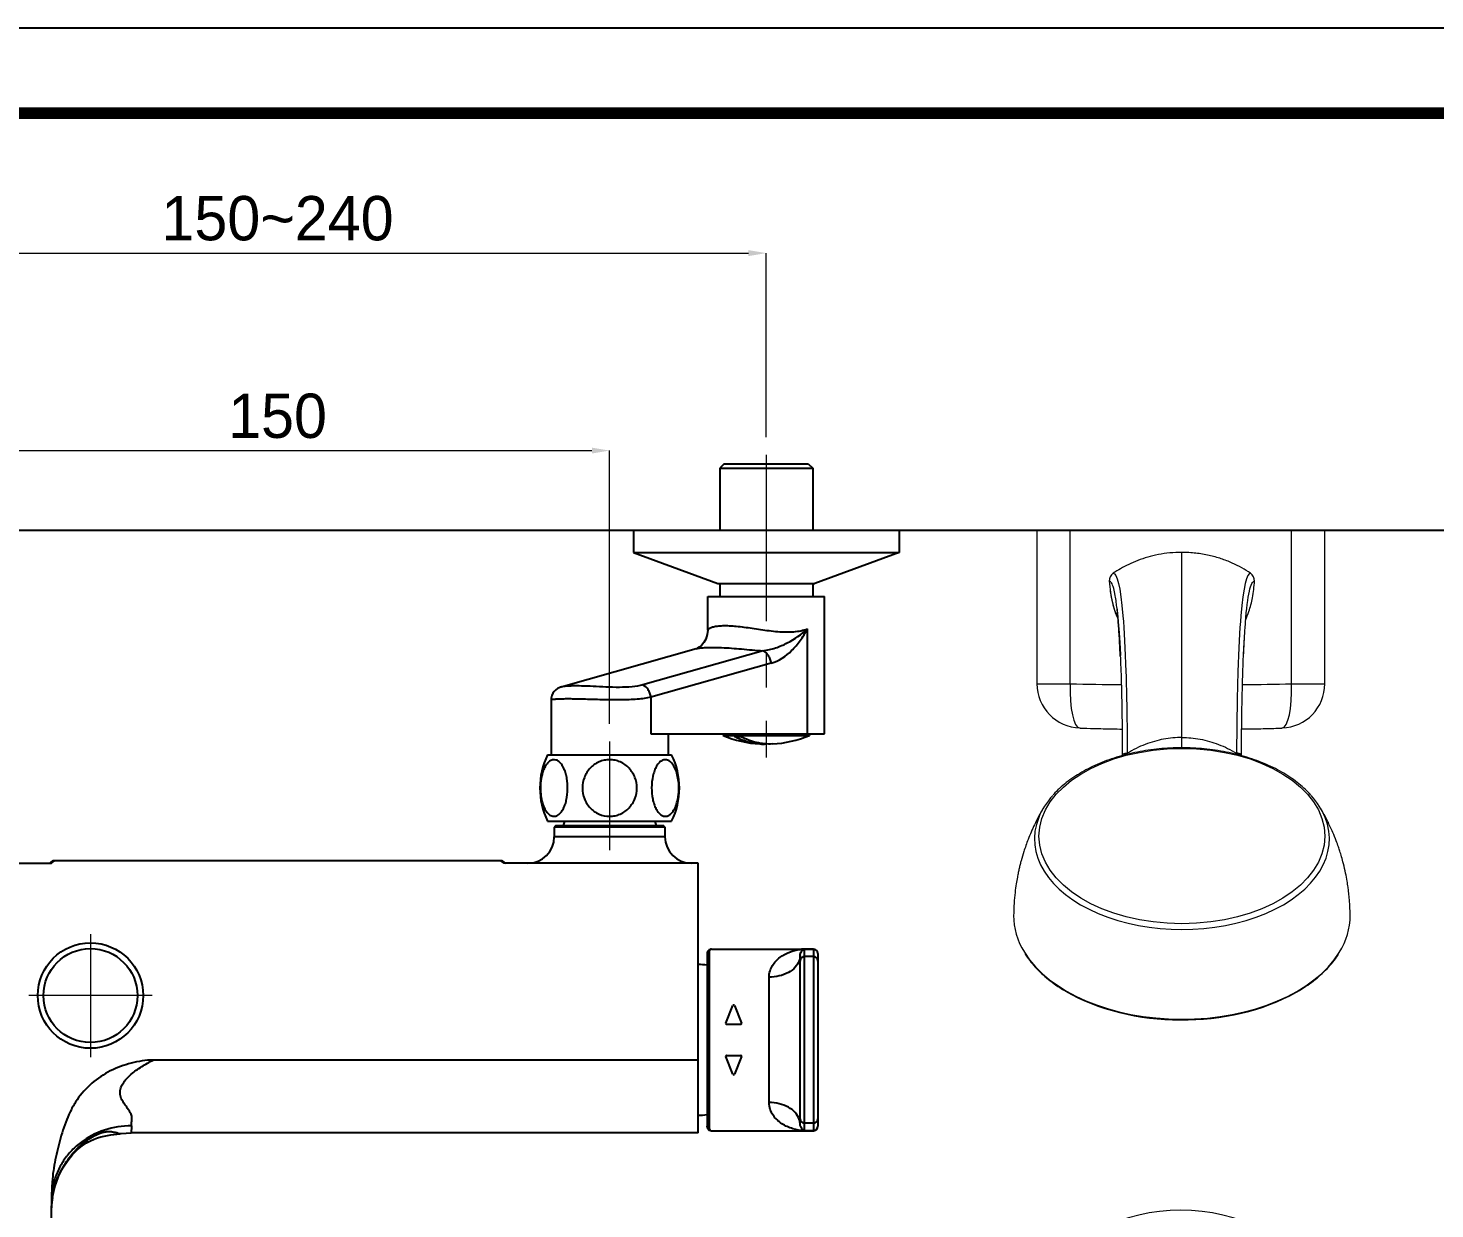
# Model space of a CAD drawing. Extents: x 0 to 1128, y 0 to 827.
# Drawn here: x 211 to 528.7, y 560.3 to 826.8 of the extents above; entities that cross this region are included whole.
import ezdxf

# ---------------------------------------------------------------- set-up
doc = ezdxf.new("R2010")
doc.units = 0
doc.header["$LTSCALE"] = 30
doc.header["$MEASUREMENT"] = 0
doc.header["$PDMODE"] = 3
doc.header["$PDSIZE"] = -10
doc.linetypes.add('CENTER', pattern=[2, 1.25, -0.25, 0.25, -0.25])
doc.layers.get('0').update_dxf_attribs({"linetype": 'CONTINUOUS'})
doc.layers.get('DEFPOINTS').update_dxf_attribs({"linetype": 'CONTINUOUS'})
doc.layers.add('1', color=7, linetype='CONTINUOUS')
doc.layers.add('DEF_LAYER_ASSEM_MEMBER', color=7, linetype='CONTINUOUS')
doc.styles.add('Daelim Dimension', font='')
doc.styles.get('Daelim Dimension').set_extended_font_data('나눔고딕')
doc.dimstyles.new('DEFAULT', dxfattribs={"dimscale": 2, "dimtxt": 2, "dimasz": 2, "dimexe": 0, "dimexo": 2, "dimgap": 1, "dimtad": 1, "dimdec": 1, "dimzin": 9, "dimdsep": 46, "dimtxsty": 'Daelim Dimension', "dimcen": 0.5, "dimclrd": 252, "dimclre": 252, "dimclrt": 3, "dimadec": 1, "dimazin": 0, "dimtfac": 1, "dimtdec": 1, "dimtix": 1, "dimtmove": 0, "dimatfit": 3, "dimfxl": 1, "dimtolj": 1, "dimtzin": 1, "dimlwd": 9, "dimlwe": 9, "dimarcsym": 0})

# ---------------------------------------------------------------- blocks, each defined once
blk = doc.blocks.new('*D0')
at = {"color": 5, "lineweight": 9, "ltscale": 0.5, "transparency": 16777216}
for p, q in [((192.3453971178872, 669.7710805844471), (192.3453971178872, 731.442227529219)), ((196.3453971178872, 731.442227529219), (338.3453971178872, 731.442227529219)), ((342.3453971178872, 669.7710805844471), (342.3453971178872, 731.442227529219))]:
    blk.add_line(p, q, dxfattribs=at)
at = {"color": 5, "ltscale": 0.5, "transparency": 16777216}
for points in [[(196.3453971178872, 732.1088941958857), (196.3453971178872, 730.7755608625524), (192.3453971178872, 731.442227529219)], [(338.3453971178872, 732.1088941958857), (338.3453971178872, 730.7755608625524), (342.3453971178872, 731.442227529219)]]:
    blk.add_solid(points, dxfattribs=at)
at = {"layer": 'DEFPOINTS', "color": 0, "ltscale": 0.5, "transparency": 16777216}
for p in [(342.3453971178872, 731.442227529219), (192.3453971178872, 665.7710805844471), (342.3453971178872, 665.7710805844471)]:
    blk.add_point(p, dxfattribs=at)
at = {"color": 7, "ltscale": 0.5, "transparency": 16777216, "insert": (267.3453971178872, 744.3005966279316), "char_height": 10, "attachment_point": 2, "style": 'Daelim Dimension'}
blk.add_mtext('\\A1;150', dxfattribs=at)
blk = doc.blocks.new('*D1')
at = {"color": 5, "lineweight": 9, "ltscale": 0.5, "transparency": 16777216}
for p, q in [((156.990058058587, 734.4710805844469), (156.990058058587, 776.0183035437112)), ((160.990058058587, 776.0183035437112), (373.7007361771871, 776.0183035437112)), ((377.7007361771871, 734.4710805844469), (377.7007361771871, 776.0183035437112))]:
    blk.add_line(p, q, dxfattribs=at)
at = {"color": 5, "ltscale": 0.5, "transparency": 16777216}
for points in [[(160.990058058587, 776.6849702103779), (160.990058058587, 775.3516368770446), (156.990058058587, 776.0183035437112)], [(373.7007361771871, 776.6849702103779), (373.7007361771871, 775.3516368770446), (377.7007361771871, 776.0183035437112)]]:
    blk.add_solid(points, dxfattribs=at)
at = {"layer": 'DEFPOINTS', "color": 0, "ltscale": 0.5, "transparency": 16777216}
for p in [(377.7007361771871, 776.0183035437112), (156.990058058587, 730.4710805844469), (377.7007361771871, 730.4710805844469)]:
    blk.add_point(p, dxfattribs=at)
at = {"color": 7, "ltscale": 0.5, "transparency": 16777216, "insert": (267.345397117887, 788.9052849457141), "char_height": 10, "attachment_point": 2, "style": 'Daelim Dimension'}
blk.add_mtext('\\A1;150~240', dxfattribs=at)

msp = doc.modelspace()

# ---------------------------------------------------------------- linework, layer by layer
at = {"ltscale": 0.5}
msp.add_line((107.9649088094293, 713.4710805844469), (816.8705379979958, 713.4710805844469), dxfattribs=at)
msp.add_lwpolyline([(0, 0), (1128.400001525879, 0), (1128.400001525879, 826.8000030517578), (0, 826.8000030517578)], close=True, dxfattribs=at)
at = {"color": 5, "linetype": 'ByBlock', "lineweight": 200, "const_width": 2.6}
msp.add_lwpolyline([(18.14486312866211, 35.40284729003906), (1110.144863128662, 35.40284729003906), (1110.144863128662, 807.6028442382812), (18.14486312866211, 807.6028442382812)], close=True, dxfattribs=at)
at = {"layer": '1', "color": 7, "linetype": 'Continuous', "lineweight": 18}
for p, q in [((438.8525818373194, 713.4710805844469), (438.8525818373194, 678.8215291928453)), ((446.3525818373194, 713.4710805844469), (438.8525818373194, 713.4710805844469)), ((496.3525818373194, 713.4710805844469), (446.3525818373194, 713.4710805844469)), ((503.8525818373194, 713.4710805844469), (496.3525818373194, 713.4710805844469)), ((503.8525818373194, 678.8215291928453), (503.8525818373194, 713.4710805844469))]:
    msp.add_line(p, q, dxfattribs=at)
at = {"layer": '1', "color": 7, "linetype": 'Continuous', "lineweight": 13}
for p, q in [((446.3525818373194, 678.8215291928453), (446.3525818373194, 713.4710805844469)), ((496.3525818373194, 678.8215291928453), (496.3525818373194, 713.4710805844469)), ((438.8525818373194, 678.8215291928453), (446.3525818373194, 678.8215291928453)), ((496.3525818373194, 678.8215291928453), (503.8525818373194, 678.8215291928453))]:
    msp.add_line(p, q, dxfattribs=at)
at = {"layer": '1', "color": 7, "linetype": 'Continuous', "lineweight": 18}
for centre, start, end in [((448.8525818373194, 678.8215291928453), 180, 268.0491396118944), ((493.8525818373194, 678.8215291928453), 271.9508603881056, 0)]:
    msp.add_arc(centre, 10, start, end, dxfattribs=at)
for centre, major_axis, ratio, start_param, end_param in [((456.6717709089747, 702.0653646420641), (1.498395999329769, 0.0693500482519254), 0.010727, 2.977137034239037, 3.179895146231007), ((456.3915813948145, 663.4011114072008), (1.737369119919991, -0.9907313163256917), 0.684175, 0.1294364143780058, 0.3168050193745673), ((486.7654160047999, 663.4011114072008), (-1.737369119919991, -0.9907313163256912), 0.684175, 5.966380287805014, 6.260638567911853), ((471.5784996534815, 643.7529561947985), (33.3046752116613, -4.078646389460321e-15), 0.612907, 2.637433154227369, 2.901056516278589), ((471.5784996534815, 643.7529561947985), (33.3046752116613, -4.078646389460321e-15), 0.612907, 0.2417684493585508, 0.5017896450730319), ((471.5784996534815, 626.3765218686266), (-37.9990769967193, 4.65354480145861e-15), 0.612907, 6.278700743579742, 6.642681008354902), ((471.5784996534815, 626.3765218686266), (-37.9990769967193, 4.65354480145861e-15), 0.612907, 2.77880949937571, 3.146077219286758), ((471.5784996534815, 626.0120733212633), (37.69908039009081, -4.616805813052347e-15), 0.612907, 3.941185820156856, 5.464288908811419)]:
    msp.add_ellipse(centre, major_axis=major_axis, ratio=ratio, start_param=start_param, end_param=end_param, dxfattribs=at)
at = {"layer": '1', "color": 7, "linetype": 'Continuous', "lineweight": 13}
for centre, major_axis, ratio, start_param, end_param in [((448.8525818373194, 678.8215291928453), (-0.3404118979988447, -9.994204307482454), 0.249864, 4.720899380564623, 6.283960538619745), ((493.8525818373194, 678.8215291928453), (0.3404118979988391, -9.994204307482454), 0.249864, 6.282754662013566, 7.845471233794553), ((471.5784996534815, 643.7529561947985), (33.3046752116613, -4.078646389460321e-15), 0.612907, 2.901056563109008, 6.524953756538113), ((471.5784996534815, 626.3765218686266), (-37.9990769967193, 4.65354480145861e-15), 0.612907, 0.3594957011753177, 2.778809538420488), ((471.3525818373193, 533.6450355258471), (33.3046752116613, -4.078646389460321e-15), 0.790155, 0.9855353644939716, 2.156815630477313)]:
    msp.add_ellipse(centre, major_axis=major_axis, ratio=ratio, start_param=start_param, end_param=end_param, dxfattribs=at)
msp.add_ellipse((471.5784996534815, 644.4278371762438), major_axis=(32.2823832013998, -3.953451725644256e-15), ratio=0.612907, dxfattribs=at)
at = {"layer": '1', "color": 7, "linetype": 'Continuous', "lineweight": 18}
for points, knots in [([(471.5784996534815, 708.4644124936266), (470.6656693006983, 708.4387090634508), (468.8825386549464, 708.3885000180406), (466.2963455702296, 707.9983785580797), (463.8805435682764, 707.4220388364), (461.6463345076075, 706.6760061215563), (459.6023872877589, 705.7982213925524), (457.7421635176173, 704.8330953549547), (456.604874470376, 704.1014287900133), (456.0544994856348, 703.747348589818)], [0, 0, 0, 0, 0.1663140031252154, 0.3248794576725512, 0.4756445322756946, 0.6185670555891243, 0.7536162417138217, 0.880766156104838, 1, 1, 1, 1]), ([(471.5784996534815, 666.6773870419664), (471.5784996534815, 668.5094564389391), (471.5784996534815, 672.0714071225328), (471.5784996534815, 677.0504186581774), (471.5784996534815, 681.6769674252672), (471.5784996534815, 685.9376104306383), (471.5784996534815, 691.1126439999742), (471.5784996534815, 695.4838140439196), (471.5784996534815, 699.041896624486), (471.5784996534815, 701.3173101376696), (471.5784996534815, 703.2640340756578), (471.5784996534815, 704.9213216733141), (471.5784996534815, 706.3041494321031), (471.5784996534815, 707.4035833310289), (471.5784996534815, 708.144321246068), (471.5784996534815, 708.3977239560289), (471.5784996534815, 708.4644124936266)], [0, 0, 0, 0, 0.0664989274629856, 0.133872844778221, 0.201246762093456, 0.268620679408691, 0.335994596723926, 0.470742431354396, 0.538116348669632, 0.6054902659848671, 0.672864183300102, 0.740238100615337, 0.807612017930572, 0.874985935245807, 0.9423598525610429, 1, 1, 1, 1]), ([(487.1024979139796, 703.747348589818), (486.4552925611964, 704.160434527318), (485.1110485579005, 705.0184057187242), (482.8835056807032, 706.117481036107), (480.406294682168, 707.0849798154039), (477.6733215834132, 707.8412588071031), (474.7031620527735, 708.3623311947985), (472.6393688704005, 708.4297521542711), (471.5784996534815, 708.4644124936266)], [0, 0, 0, 0, 0.1398793004373885, 0.2905290602480772, 0.4519186568384956, 0.6240032406611494, 0.8067231702040445, 1, 1, 1, 1]), ([(456.0544994856348, 703.747348589818), (456.9174374128809, 703.8103826474352), (457.7067917372217, 700.7947195004625), (458.5380352522364, 690.8322713803453), (458.763981678628, 686.6413457822008), (459.0968292738428, 676.3204915951891), (459.2055252577296, 670.198879046361), (459.2273167158594, 663.104297442357)], [0, 0, 0, 0, 0.5, 0.5, 0.75, 0.75, 1, 1, 1, 1]), ([(487.1024979139796, 703.747348589818), (486.2395599867335, 703.8103826474352), (485.4502056623926, 700.7947195004625), (484.618962147378, 690.8322713803453), (484.3930157209864, 686.6413457822008), (484.0601681257716, 676.3204915951891), (483.9514721418848, 670.198879046361), (483.929680683755, 663.104297442357)], [0, 0, 0, 0, 0.5, 0.5, 0.75, 0.75, 1, 1, 1, 1]), ([(455.1745022322169, 701.9954488705797), (455.2397488142481, 701.130664629857), (455.3632648970118, 699.4935491513414), (455.8243473555079, 697.2123907040758), (456.4235065962305, 695.1415975522203), (456.9245632673731, 693.8513448666735), (457.2082203413477, 693.2111928891344)], [0, 0, 0, 0, 0.286827286925208, 0.5429896321851768, 0.7685726715578286, 1, 1, 1, 1]), ([(455.391199925088, 699.7777898739977), (455.4240158583155, 699.5319631528063), (455.5878647352686, 698.4280507992906), (455.9817627455225, 696.6042440365953), (456.585535862588, 694.7424581479235), (456.9931610609522, 693.7353933285875), (457.1287258650294, 693.4213598202867)], [0, 0, 0, 0, 0.1126981621332242, 0.5071017998720857, 0.8447753701728007, 1, 1, 1, 1]), ([(485.93210110917, 693.1785848569078), (486.2155979658594, 693.8170049618883), (486.857451298379, 695.4608648251696), (487.6625031019678, 698.3968007992906), (487.8696392561426, 700.7262609433336), (487.9824951673975, 701.9954488705797)], [0, 0, 0, 0, 0.2301503193349216, 0.5805537989530924, 1, 1, 1, 1]), ([(456.9133842970362, 695.8833883237047), (456.9121674086085, 695.8831441830797), (456.9126957441798, 695.8557012509508), (456.9350555922022, 695.6747167538805), (456.9548481489649, 695.4669073056383), (456.9774769331446, 695.2311971615953), (456.9988888288966, 694.9970434140367), (457.0340126539698, 694.6418416928453), (457.0836399580469, 694.1267736386461), (457.1476162458887, 693.422397417943), (457.2222660566798, 692.5358159970446), (457.3219593550196, 691.2589910458727), (457.4475983168116, 689.5060003232164), (457.5816715742579, 687.5616567563219), (457.6923931623926, 685.9375951718492), (457.7061718489161, 685.4116857480211), (457.700318195962, 685.2294424008531), (457.6994102980128, 685.2081792782946)], [0, 0, 0, 0, 0.0267841614308054, 0.0991095228092633, 0.162527573677118, 0.2175594969607401, 0.2698171786980949, 0.3239928571849143, 0.3858906455525888, 0.4563660306614645, 0.5360278550482079, 0.6189353604907841, 0.7454060136429942, 0.8741364256649072, 0.9366989259120104, 0.9920406775034, 1, 1, 1, 1]), ([(486.2266968275538, 695.7104070614977), (486.2267616774073, 695.710986895482), (486.2364815260401, 695.7974813412828), (486.2480629469385, 695.8850515317125), (486.2445400740137, 695.8883245419664), (486.2444561506739, 695.8883550595446)], [0, 0, 0, 0, 0.0065168708272498, 0.9782729199171436, 1, 1, 1, 1]), ([(457.4268272902003, 689.5248678158922), (457.4744194532862, 688.8379476498766), (457.5663193251124, 687.3250539731188), (457.6962078596583, 684.6159170102281), (457.8025864149561, 681.7412984799547), (457.8779266859522, 679.2803380917711), (457.9310692335596, 677.237109942357), (457.9703968550196, 675.537875933568), (458.0109756971827, 673.5025518368883), (458.0506161238184, 671.0945775937242), (458.0861557508936, 668.2766225766344), (458.1121719862452, 665.3615987729235), (458.1210316206446, 663.3264120053453), (458.1234844709864, 662.4145620297594)], [0, 0, 0, 0, 0.123060441998941, 0.2473512754277758, 0.3668097161077664, 0.4796608204365723, 0.5305383248799519, 0.5902614439933289, 0.6594487689172084, 0.7380945429450244, 0.8261738485927879, 0.9236276973775358, 1, 1, 1, 1]), ([(485.0335091139307, 662.4151113461656), (485.0359562422266, 663.324123186986), (485.0447853590479, 665.3545110654039), (485.0707119490137, 668.2637365292711), (485.1061428572169, 671.0778615903063), (485.1456802870264, 673.483547015111), (485.1859844709864, 675.5082738827867), (485.2248199964991, 677.1911275815172), (485.2622116590967, 678.6338842343492), (485.2999542738428, 679.9563863705797), (485.3602322126856, 681.8778722714586), (485.4498261000147, 684.3528936337633), (485.5836304213038, 687.2133367489977), (485.6800049330225, 688.8039663266344), (485.7301701094141, 689.5248678158922)], [0, 0, 0, 0, 0.0761365016601604, 0.1734095491432201, 0.2613491228915332, 0.3398963952112759, 0.4090264251121823, 0.4677498249146971, 0.5178303554464201, 0.5666070490041014, 0.6166640993972481, 0.7409844151725232, 0.8710379669581967, 1, 1, 1, 1]), ([(457.6606491590967, 684.9622838925524), (457.6340340162745, 685.5767934750719), (457.56806645646, 687.0051229428453), (457.4969604994288, 688.3300130795641), (457.4539001966944, 689.0677297543688)], [0, 0, 0, 0, 0.4176354501098695, 1, 1, 1, 1]), ([(448.5138443495264, 668.8196828793688), (449.5855053450098, 668.7785299252672), (452.0318363691798, 668.6958883237047), (455.2294186140528, 668.6295049618883), (457.3474243666163, 668.5953863095446), (458.0757092024317, 668.5857809018297)], [0, 0, 0, 0, 0.3402575700397044, 0.7736754578007161, 1, 1, 1, 1]), ([(485.0796898390284, 668.6024206113024), (485.4768074537745, 668.6067312192125), (487.2815483595362, 668.6282308530016), (490.3309925581446, 668.6778448056383), (492.9581993605128, 668.7560003232164), (494.1923740889063, 668.7992589902086)], [0, 0, 0, 0, 0.1295600328458726, 0.5893698173385515, 1, 1, 1, 1]), ([(471.5784996534815, 664.3466604184313), (471.1316517378321, 664.3466527890367), (469.8413265730372, 664.3305395077867), (467.7095974470606, 664.2266805600328), (465.2032192732325, 663.9843175839586), (462.7323444868555, 663.6239660214586), (460.3112705732813, 663.1474111508531), (457.9535206343165, 662.5569646786852), (455.6724003340235, 661.8554876279039), (453.4808014418116, 661.0463293027086), (451.3913029219141, 660.133334917943), (449.4157475019923, 659.1209447812242), (447.5667122389307, 658.0136602353258), (445.8520744825831, 656.8183248471422), (444.2956093336573, 655.536037249486), (443.1896408583155, 654.5015752743883), (442.6505821730128, 653.8791311215563), (442.5270050550928, 653.7307317685289)], [0, 0, 0, 0, 0.0381043490183824, 0.1101671645950439, 0.1822538307384496, 0.2543614774125619, 0.3264996196266554, 0.3986772795920802, 0.4709025089367398, 0.5431816455772464, 0.6155181683827813, 0.687910990330472, 0.7603520249152432, 0.8328229229124486, 0.9052769924517652, 0.9776564335405844, 1, 1, 1, 1]), ([(500.6789387251368, 653.6921041440172), (500.3065098310938, 654.113185686986), (499.4714821363917, 654.9830968808336), (498.0359238172999, 656.2429006528063), (496.3996628309717, 657.4717977475328), (494.6181896711817, 658.616992754857), (492.7040470625391, 659.6721151303453), (490.668730595254, 660.6311681698961), (488.5246723677149, 661.489047808568), (486.2845028425684, 662.2413442563219), (483.9611919905176, 662.8842657040758), (481.5680702711573, 663.4146306943102), (479.1186264540186, 663.8298070859117), (476.6271160627833, 664.1277425717516), (474.1080387617579, 664.3068654965563), (472.4228275801173, 664.3466070126696), (471.5784996534815, 664.3466604184313)], [0, 0, 0, 0, 0.0641715522035366, 0.1359119931867928, 0.2078555315472577, 0.279921566128979, 0.3520468226468669, 0.4241807806442219, 0.4962937748153015, 0.5683730419935956, 0.6404138925906291, 0.7124171159936648, 0.7843870851962078, 0.8563304467325747, 0.9282552512310852, 1, 1, 1, 1]), ([(458.253670551919, 662.8299901913805), (458.2939880873194, 662.8906133603258), (458.3465660597315, 662.9462011288805), (458.4830273176661, 663.0395467709703), (458.599280216836, 663.0846670102281), (458.7022484327784, 663.1083333920641), (458.7412384535303, 663.1152151059313), (458.8295105482569, 663.1251867245836), (458.8451317335596, 663.128223223607), (459.1102360273829, 663.1285436581774), (459.214176991128, 663.1071050595446), (459.2273148085108, 663.104282183568)], [0, 0, 0, 0, 0.25, 0.25, 0.5, 0.5, 0.625, 0.625, 0.75, 0.75, 1, 1, 1, 1]), ([(459.2273148085108, 663.104297442357), (459.2046116377344, 663.0873144101305), (459.1818989302149, 663.0703313779039), (459.1269138838282, 663.0289190243883), (459.094662525796, 663.0044591855211), (459.0506084944239, 662.9707754086656), (459.0387142683497, 662.9616582822008), (459.0238655592432, 662.950244707982), (459.0208977247706, 662.9479558896227), (458.931332447671, 662.8789785336656), (458.8468731428614, 662.8101613949938), (458.7633045698634, 662.7404058407946)], [0, 0, 0, 0, 0.1450697963830022, 0.1450697963830022, 0.3502644362928624, 0.3502644362928624, 0.4262659353144529, 0.4262659353144529, 0.4452662585254306, 0.4452662585254306, 1, 1, 1, 1]), ([(440.2762688185206, 650.724269671361), (439.5516308332911, 649.5010717343492), (438.3203400160303, 647.1922719906969), (436.8961266066065, 643.8884313534899), (435.9363964582911, 641.1679189633531), (435.3758057142725, 639.267856402318), (435.0419872786036, 637.9898870419664), (434.8252781416407, 637.0916707944078), (434.6143845106592, 636.137012286107), (434.3862083937159, 634.9922597836656), (434.1308868910303, 633.509685320775), (433.8666256453028, 631.5652959775133), (433.6483124281397, 629.1469381283922), (433.5852325941553, 627.3769491147203), (433.5793503309717, 626.4139211606188)], [0, 0, 0, 0, 0.1676410048714715, 0.3091306316143615, 0.4226963068714563, 0.5066922053451708, 0.5417945384051418, 0.577986472642471, 0.6152611622913838, 0.6566434538624101, 0.7150722849942364, 0.7919259579840667, 0.8870128816393205, 1, 1, 1, 1]), ([(509.5776470686426, 626.4139211606188), (509.5731094862452, 627.1582601498766), (509.5339745069971, 628.5107686947985), (509.4052856947413, 630.3336370419664), (509.2581718946925, 631.7463338803453), (509.094584324502, 633.0105627011461), (508.8789337660303, 634.4057729672594), (508.5444401289454, 636.1789358090563), (508.1183041120997, 638.0171697568102), (507.6663712049952, 639.6674840878649), (507.2796028639307, 640.9278600644274), (506.8850811506739, 642.1115835141344), (506.3699730421534, 643.5356634091539), (505.5857189680567, 645.4775045346422), (504.4293430830469, 647.9684865903063), (503.4542263533106, 649.7566945981188), (502.8807285810938, 650.724269671361)], [0, 0, 0, 0, 0.0873455776869352, 0.1589012669361476, 0.2144564652158752, 0.2540805949331119, 0.3086232923948988, 0.3802283037721045, 0.4659189998381924, 0.530243922966136, 0.5813490587519661, 0.6209554681955016, 0.6769797025839165, 0.7590892173690832, 0.8669663323736928, 1, 1, 1, 1]), ([(436.0728176619044, 618.0310628842516), (436.2523029829493, 617.7199361752672), (436.7683743025294, 616.891505999486), (437.7776726271143, 615.5864141415758), (439.0991924787989, 614.1265905331774), (440.5897930647364, 612.7294271420641), (442.239998676919, 611.403857989232), (443.7805298353663, 610.3184621762438), (444.8052452589503, 609.701564593236), (445.194344380044, 609.478793902318)], [0, 0, 0, 0, 0.0953578483423045, 0.2568167136183654, 0.4185337766817061, 0.5804512558569317, 0.7425099279403493, 0.904657650091423, 1, 1, 1, 1]), ([(497.4451378370753, 609.1629064511461), (497.5054634596339, 609.1951482724352), (498.2446487928858, 609.5940816830797), (499.5450142408839, 610.4404561947985), (501.3200634504786, 611.7042806576891), (502.9310291792384, 613.0530050229235), (504.3895233656397, 614.4675252865953), (505.6692989851466, 615.9471395444078), (506.5494850660792, 617.1154287289781), (506.9529369856348, 617.7994039487047), (507.0422104383936, 617.9579656552477)], [0, 0, 0, 0, 0.0138512374282879, 0.1704856017279209, 0.327133847156393, 0.4837688290301535, 0.6403576960732422, 0.7968557929848109, 0.9532073512686738, 1, 1, 1, 1])]:
    msp.add_open_spline(points, degree=3, knots=knots, dxfattribs=at)
for points in [[(456.0544899488917, 703.7473333310289), (455.5127762342921, 703.3821676205797), (455.1441696669092, 702.6482351254625), (455.1744946028223, 701.9954564999742)], [(487.9825027967921, 701.9954564999742), (488.0128277327051, 702.6482351254625), (487.6442211653223, 703.3821676205797), (487.1025074507227, 703.7473333310289)], [(485.5073193098536, 685.2161825131578), (485.570715763711, 686.6529729794664), (485.6393841291895, 687.9912145566149), (485.7128456617823, 689.233936114232)], [(471.5784996534815, 664.4291418027086), (471.5784996534815, 665.1888158749742), (471.5784996534815, 665.9382055234117), (471.5784996534815, 666.6773870419664)], [(458.4970329786768, 662.6726720761461), (458.7318867231837, 662.8294103573961), (458.9776695753565, 662.9710729550524), (459.2273167158594, 663.1043050717516)], [(484.9033382917872, 662.8299901913805), (484.7161110426417, 663.1101873349352), (484.3564499403467, 663.168018145482), (483.929680683755, 663.1043050717516)], [(483.929680683755, 663.1043050717516), (484.0967701460352, 662.9888952206774), (484.2631729628077, 662.8715627621813), (484.4278553511134, 662.7518651913805)], [(484.6649616743555, 662.6693304013414), (484.4285992170801, 662.8274038266344), (484.1810997511378, 662.9701269101305), (483.929680683755, 663.1043050717516)]]:
    msp.add_open_spline(points, degree=3, dxfattribs=at)
at = {"layer": '1', "color": 7, "linetype": 'Continuous', "lineweight": 13}
for points, knots in [([(457.4539001966944, 689.0677297543688), (457.3811577345362, 690.3139684628649), (457.2157906080714, 692.7684972714586), (456.9803207899561, 695.3692739438219), (456.7505939985743, 697.3191640805406), (456.5102184797755, 698.9397848080797), (456.1580093885889, 700.5695684384508), (455.7044342543116, 701.770656390111), (455.3447407270899, 701.9232366513414), (455.1745022322169, 701.9954488705797)], [0, 0, 0, 0, 0.1402859843867951, 0.2995165259121291, 0.3816111193821681, 0.4869869095715987, 0.6343411322542711, 0.8269377381182274, 1, 1, 1, 1]), ([(485.7128456617823, 689.2339284848375), (485.782608845376, 690.414096636693), (485.8566959883204, 691.5081136655016), (486.1852310682764, 695.7640188168688), (486.4688824202051, 698.1125677060289), (487.1544121290675, 701.2338369321031), (487.5545147444239, 701.995021624486), (487.9825027967921, 701.9954564999742)], [0, 0, 0, 0, 0.1347054078284881, 0.1347054078284881, 0.5673527039142436, 0.5673527039142436, 1, 1, 1, 1]), ([(471.5784996534815, 666.6773870419664), (470.8944023634425, 666.6589162778063), (469.5125492598048, 666.6216085385485), (467.4357861067286, 666.320102496068), (465.3494957472315, 665.833888811986), (463.2709625746241, 665.1361425351305), (461.2065056349268, 664.2429464291735), (459.892851689004, 663.4856908749742), (459.227324345254, 663.1020467709703)], [0, 0, 0, 0, 0.1575984797112121, 0.3183435302029984, 0.4825941169213124, 0.6507028955466705, 0.8230375509949844, 1, 1, 1, 1]), ([(471.5784996534815, 666.6773870419664), (472.262589314126, 666.6589239072008), (473.6444309736719, 666.621631426732), (475.721184590005, 666.3201330136461), (477.8074730421534, 665.8339269589586), (479.8860100294581, 665.1361806821031), (481.9504784132471, 664.242969317357), (483.2641399885645, 663.4856985043688), (483.9296730543604, 663.1020467709703)], [0, 0, 0, 0, 0.1575968673832495, 0.31834082719075, 0.4825909450814088, 0.6506999653049012, 0.8230356528621758, 1, 1, 1, 1]), ([(458.1605671431055, 662.6159475278063), (458.1636532331934, 662.6274068783922), (458.1868999983301, 662.7063711117906), (458.2228439833155, 662.7729146908922), (458.253670551919, 662.8299901913805)], [0, 0, 0, 0, 0.1423890112980915, 1, 1, 1, 1])]:
    msp.add_open_spline(points, degree=3, knots=knots, dxfattribs=at)
for points in [[(446.3525818373194, 678.8215291928453), (450.1804741407862, 678.7041814755602), (454.0290192152491, 678.6420705746813), (457.8973072554102, 678.6042898129625)], [(485.270329334878, 678.6089437436266), (489.0003288771143, 678.6473577450914), (492.6945980574122, 678.709392352025), (496.3525818373194, 678.8215291928453)], [(459.227324345254, 663.1020467709703), (459.2273205305567, 663.1027944516344), (459.2273167158594, 663.103549761693), (459.2273148085108, 663.104297442357)], [(483.9296730543604, 663.1020467709703), (483.9296768690577, 663.1027944516344), (483.929680683755, 663.103549761693), (483.9296844984522, 663.104297442357)], [(485.0378216291895, 662.3732183407946), (485.0252579237452, 662.5508611630602), (484.9799030806055, 662.7148473691149), (484.9033382917872, 662.8299901913805)]]:
    msp.add_open_spline(points, degree=3, dxfattribs=at)
at = {"layer": 'DEF_LAYER_ASSEM_MEMBER', "color": 7, "linetype": 'Continuous'}
for p, q in [((368.2007361772371, 728.4710805844469), (367.2007361772371, 727.4710805844469)), ((368.2007361777373, 728.4710805844469), (387.2007361767369, 728.4710805844469)), ((387.2007361772371, 728.4710805844469), (388.2007361772371, 727.4710805844469)), ((367.2007361772371, 727.4710805844469), (367.2007361772371, 713.4710805844469)), ((367.2007361772371, 727.4710805844469), (388.2007361772371, 727.4710805844469)), ((388.2007361772371, 727.4710805844469), (388.2007361772371, 713.4710805844469)), ((347.7007361772371, 713.4710805844469), (347.7007361772371, 708.4710805844469)), ((347.7007873934372, 713.4710805844469), (407.700684961037, 713.4710805844469)), ((407.7007361772371, 713.4710805844469), (407.7007361772371, 708.4710805844469)), ((347.7007361772371, 708.4710805844469), (407.7007361772371, 708.4710805844469)), ((347.7007361772371, 708.4710805844469), (366.7507361772373, 701.4710805844469)), ((407.7007361772371, 708.4710805844469), (388.6507361772369, 701.4710805844469)), ((366.7507361772373, 701.4710805844469), (388.6507361772369, 701.4710805844469)), ((367.2007361772371, 701.4710805844469), (367.2007361772371, 698.4710805844469)), ((388.2007361772371, 701.4710805844469), (388.2007361772371, 698.4710805844469)), ((364.5007361772373, 690.8858649842471), (364.5007361772373, 698.4710805844469)), ((364.5010225239371, 698.4710805844469), (390.9004498305371, 698.4710805844469)), ((390.9007361772369, 667.4710805844469), (390.9007361772369, 698.4710805844469)), ((361.889297037937, 686.698287195747), (331.401165468737, 678.074941364447)), ((361.9381169306371, 686.716802419847), (361.9116985960372, 686.706778442947)), ((331.3943040000372, 678.073000641547), (331.3933171328372, 678.072721007947)), ((329.1453971179371, 675.160825953247), (329.1453971179371, 662.7710805844471)), ((351.679206629537, 667.4710805844469), (390.9006064395371, 667.4710805844469)), ((355.5453971179372, 667.4710805844469), (355.5453971179372, 662.7710805844471)), ((367.9507361772371, 667.4710805844469), (367.9507361772371, 667.1507091712471)), ((367.9507361772371, 667.1507091712471), (387.4507361772371, 667.1507091712471)), ((387.4507361772371, 667.4710805844469), (387.4507361772371, 667.1507091712471)), ((328.3460261693372, 662.7710805844471), (356.3447680664372, 662.7710805844471)), ((328.3460261693372, 647.7710805844471), (356.3447680664372, 647.7710805844471)), ((330.1453971179371, 646.7710805844471), (329.845397117937, 646.471080584447)), ((354.8453971179374, 646.471080584447), (329.845397117937, 646.471080584447)), ((329.845397117937, 646.471080584447), (329.845397117937, 644.2710805844471)), ((354.5453971179372, 646.7710805844471), (330.1453971179371, 646.7710805844471)), ((332.1133463103374, 647.7710805844471), (331.845397117937, 646.7710805844471)), ((352.5774479254374, 647.7710805844471), (352.8453971179374, 646.7710805844471)), ((354.5453971179372, 646.7710805844471), (354.8453971179374, 646.471080584447)), ((354.8453971179374, 646.471080584447), (354.8453971179374, 644.2710805844471)), ((216.6835186236372, 638.916751497147), (318.0072756121372, 638.916751497147)), ((171.8490402487373, 638.2710805844471), (216.261918604137, 638.2710805844471)), ((216.104891750937, 638.4809147776471), (215.8241108816369, 638.2710805844471)), ((362.3453971179374, 638.2710805844471), (318.4288756317369, 638.2710805844471)), ((318.5859024848373, 638.4809147776471), (318.866683354137, 638.2710805844471)), ((362.3453971179374, 577.4168788474469), (362.3453971179374, 638.2710805844471)), ((364.345401309437, 617.921070555547), (364.3454016007372, 578.912364228247)), ((365.3563530528372, 618.916751496547), (365.3549539677369, 618.916750621147)), ((365.371602981937, 618.916751497147), (388.3453971179374, 618.916751497147)), ((385.3453971179374, 579.431023520247), (385.3453971179374, 617.402479473947)), ((389.3453971179374, 617.9163686449469), (389.3453971179374, 578.9170980115471)), ((362.3453971179374, 593.861534707547), (239.2662351378372, 593.861534459647)), ((232.0659407984372, 577.279686119547), (234.2830509360369, 577.416751794447)), ((362.3453971179374, 577.416751497147), (234.2836597938372, 577.416751497147)), ((365.3548877906369, 577.916752385347), (365.3563697141371, 577.9167515027469)), ((365.3714501287373, 577.916751497147), (388.3453971179374, 577.916751497147)), ((215.776080274537, 540.2919544458471), (216.4423028446372, 565.733967945247)), ((216.306277974737, 560.538504342147), (216.4772791246373, 562.579490593247))]:
    msp.add_line(p, q, dxfattribs=at)
at = {"layer": 'DEF_LAYER_ASSEM_MEMBER', "color": 1, "linetype": 'CENTER', "lineweight": 5}
for p, q in [((377.7007361771871, 730.4710805844469), (377.7007361771871, 662.150709171247)), ((342.3453971178872, 665.7710805844471), (342.3453971178874, 641.2710805844471)), ((225.095397117937, 622.3167514971469), (225.095397117937, 594.516751497147)), ((238.995397117937, 608.416751497147), (211.1953971179369, 608.416751497147))]:
    msp.add_line(p, q, dxfattribs=at)
at = {"layer": 'DEF_LAYER_ASSEM_MEMBER', "color": 9, "linetype": 'Continuous'}
for p, q in [((387.0345456888372, 667.4710805844469), (387.0345456888372, 691.2247972611469)), ((376.9914294432369, 686.2472482674469), (349.8179136850372, 678.5614318614471)), ((378.852687936037, 683.4495489086469), (351.679206629537, 675.7637395966469)), ((351.679206629537, 675.7637395966469), (351.679206629537, 667.4710805844469)), ((354.8453971179374, 644.2710805844471), (329.845397117937, 644.2710805844471)), ((364.8453971179374, 618.4066322627469), (364.8453971179374, 578.4268707315471)), ((388.3453971179374, 618.909726659147), (386.3453971179374, 618.909726659147)), ((386.3453971179374, 577.9237763351471), (386.3453971179374, 618.909726659147)), ((388.3453971179374, 617.216829146847), (386.3453971179374, 617.216829146847)), ((388.3453971179374, 618.916751497147), (388.3453971179374, 577.916751497147)), ((378.3453971179374, 584.263754278047), (378.3453971179374, 612.569748716247)), ((234.3522437375373, 578.8395516938469), (234.2830604619371, 577.416752925447)), ((234.361015482837, 579.019932219447), (234.3522437375373, 578.8395516938469)), ((388.3453971179374, 579.616673847447), (386.3453971179374, 579.616673847447)), ((388.3453971179374, 577.9237763351471), (386.3453971179374, 577.9237763351471))]:
    msp.add_line(p, q, dxfattribs=at)
at = {"layer": 'DEF_LAYER_ASSEM_MEMBER', "color": 40, "linetype": 'Continuous'}
for p, q in [((368.5565502853369, 602.191709332247), (370.159975104837, 606.158075990947)), ((370.5308191310373, 606.158075990947), (372.134243950537, 602.191709332247)), ((371.9488219374371, 601.916751497147), (368.7419722984373, 601.916751497147)), ((370.159975104837, 590.6754270033471), (368.5565502853369, 594.641793662047)), ((368.7419722984373, 594.916751497147), (371.9488219374371, 594.916751497147)), ((372.134243950537, 594.641793662047), (370.5308191310373, 590.6754270033471))]:
    msp.add_line(p, q, dxfattribs=at)
at = {"layer": 'DEF_LAYER_ASSEM_MEMBER', "color": 7, "linetype": 'Continuous'}
for points in [[(364.5007527242369, 690.882930718947), (364.4020008764369, 689.912098802747), (364.0763817231368, 688.907283595147), (363.602748530137, 688.089354838247), (363.0679244270373, 687.474514138547), (362.5636232394372, 687.0610396600471), (362.1720690312372, 686.823893045747), (361.9381169306371, 686.716802419847)], [(331.393913201437, 678.0728805728471), (331.2294911439371, 678.022071458147), (330.916641615137, 677.8986008111469), (330.5583483493369, 677.705492084547), (330.1935965687371, 677.4366040864471), (329.846442902337, 677.0848270436469), (329.541838670837, 676.6472259025471), (329.3082465324374, 676.1311650211469), (329.1716240355372, 675.551394469647), (329.1454304370372, 675.1555429267471)], [(365.354640064837, 618.916744717847), (364.7917397445372, 618.7795691885469), (364.4306110680373, 618.369811939247), (364.3454112881368, 617.921070513347)], [(364.3454116025373, 578.912364271747), (364.4286555425369, 578.468280022047), (364.7885406981372, 578.055804108647), (365.3546335897372, 577.916757844947)], [(216.4772791246373, 562.579490593247), (217.0419995826373, 565.233329661547), (217.8854087734371, 567.5879899673471), (218.869642438237, 569.5455539085469), (219.9501848981372, 571.197954042047), (221.064804931837, 572.5564653473471), (222.1683399799372, 573.648189584347), (223.2215324511371, 574.498996371247), (224.199796389737, 575.146064303647), (225.0986269769369, 575.633507457347), (225.9308965277373, 576.0038043751471), (226.7157627712372, 576.290228466847), (227.4730164801372, 576.516446586947), (228.2162690415371, 576.697901968147), (228.9486188638371, 576.845295816947), (229.6664318115372, 576.964953215447), (230.3762086723373, 577.070452143347), (231.0541970608369, 577.157476071347), (231.6964227111371, 577.2352497961471), (232.0659407984372, 577.279686119547)]]:
    msp.add_lwpolyline(points, dxfattribs=at)
msp.add_circle((225.095397117937, 608.416751497147), 11.9, dxfattribs=at)
at = {"layer": 'DEF_LAYER_ASSEM_MEMBER', "color": 9, "linetype": 'Continuous'}
msp.add_circle((225.095397117937, 608.416751497147), 10.5987261146, dxfattribs=at)
for centre, radius, start, end in [((362.9672625178368, 682.869916884947), 3.9772345777, 105.4627568166988, 105.7928160844035), ((365.3546361327371, 617.9692224780471), 0.9475222545, 89.9887031600032, 94.15977086040267), ((386.345269331237, 616.216933125747), 0.9998891328, 89.99267760029784, 179.9863219719004), ((386.734251500237, 608.157385042147), 10.7593688927, 92.75308110490396, 97.41662048089431), ((386.7345136120371, 608.154782685647), 10.7619808362, 92.07207146099472, 92.75380948570528), ((386.8161255440373, 617.7005769389469), 1.2975470307, 111.2712282475972, 117.3302693462993), ((388.3455249094372, 617.909830633247), 0.9998891328, 0.01367830439938275, 90.00732267530002), ((388.3455249095373, 616.216933120947), 0.9998891326999999, 0.01367830139978899, 90.00732267829638), ((386.345269331237, 580.616569868547), 0.9998891328, 180.0136780300994, 270.0073223976959), ((388.3455249095373, 580.616569873247), 0.9998891326999999, 269.9926773192935, 359.9863217009989), ((388.3455249094372, 578.923672361047), 0.9998891329, 269.9926773267062, 359.9863216935993), ((365.3546634464369, 578.865230683647), 0.9484727598, 265.8813590362033, 270.0088719130991), ((231.7810839552371, 562.4575580165471), 15.4192916918, 168.7189175192992, 178.4847533668007)]:
    msp.add_arc(centre, radius, start, end, dxfattribs=at)
at = {"layer": 'DEF_LAYER_ASSEM_MEMBER', "color": 7, "linetype": 'Continuous'}
for centre, radius, start, end in [((377.7007361772371, 690.1710805844469), 25, 247.045500598601, 266.737085860499), ((377.7007361772371, 690.1710805844469), 25, 273.2629141395011, 292.9544994013989), ((371.2152343803368, 690.1837242080469), 23.2780521547, 268.3500711862008, 270.0382309999963), ((371.2253031621372, 694.8287992726471), 27.9231225718, 270.0112109399, 271.5060848398023), ((376.9936308822371, 677.7012237552469), 12.5101108569, 266.742802257895, 273.2402834158018), ((343.5418256893372, 655.2710805844471), 16.9464285714, 153.7319553871986, 206.2680446128013), ((341.1489685464371, 655.2710805844471), 16.9464285714, 333.7319553871987, 26.26804461280134), ((323.845397117937, 644.2710805844471), 6, 270, 0), ((360.8453971179374, 644.2710805844471), 6, 180, 270), ((129.2791509790372, 754.354786697447), 144.7945560243, 306.8446792201024, 307.1313294750022), ((123.758748816037, 760.094010877547), 152.9629457289, 307.2103031617007, 307.6084087164957), ((410.9320454198369, 760.094010877547), 152.9629457289, 232.3915912835043, 232.7896968382993), ((405.411643260737, 754.3547867026471), 144.7945560307, 232.8686705249977, 233.1553207798976), ((388.3453971179374, 617.916751497147), 1, 0, 90), ((362.3453971179374, 602.112660588047), 13.3040909091, 81.3187999950939, 90), ((362.3453971179374, 594.720842406247), 13.3040909091, 270, 278.6812000049061), ((388.3453971179374, 578.916751497147), 1, 270, 0), ((234.9162008329372, 560.0099543381469), 18.6174275132, 171.2202489157997, 178.3727961222997)]:
    msp.add_arc(centre, radius, start, end, dxfattribs=at)
at = {"layer": 'DEF_LAYER_ASSEM_MEMBER', "color": 40, "linetype": 'Continuous'}
for centre, start, end in [((370.3453971179374, 606.083118155847), 22.01128319790222, 157.9887168020978), ((368.7419722984373, 602.116751497147), 157.9887168020978, 270), ((371.9488219374371, 602.116751497147), 270, 22.01128319790222), ((368.7419722984373, 594.716751497147), 90, 202.0112831979022), ((371.9488219374371, 594.716751497147), 337.9887168020978, 89.99999999989578), ((370.3453971179374, 590.7503848384471), 202.0112831979022, 337.9887168020978)]:
    msp.add_arc(centre, 0.2, start, end, dxfattribs=at)
at = {"layer": 'DEF_LAYER_ASSEM_MEMBER', "color": 9, "linetype": 'Continuous'}
for points, start_tangent, end_tangent in [([(364.500739019737, 690.882931249447), (364.642544395037, 691.157016715347), (364.819122046737, 691.2970616583469), (365.0651977549373, 691.4323603970471), (365.7616590557373, 691.6710191197469), (366.7200580145368, 691.842279484947), (367.9213554426374, 691.924569407047), (369.3380938752371, 691.907525064247), (370.935502096137, 691.793276866247), (372.6747332070372, 691.596189617447), (376.4238229555372, 691.061699037847), (380.290322458437, 690.594467741847), (382.171456108937, 690.499401962647), (383.9558999553369, 690.556350776547), (387.0345456888372, 691.224797263247)], (-0.0007811133875875994, 0.9999996949308914), (0.9316824342015888, 0.3632737835300012)), ([(376.9914385354373, 686.247226813847), (379.7985093574371, 686.908195868747), (382.4568368165369, 688.0172834522469), (387.0345456893369, 691.2247972617471)], (0.9911239115093889, 0.1329413104882343), (0.7230115040928543, 0.6908359899059897)), ([(378.852687936037, 683.4495489086469), (383.4325781160373, 686.287990938447), (385.364412667237, 688.564761002947), (387.0345456888372, 691.2247972611469)], (0.9622565036511337, 0.2721441184025407), (0.4854635373832184, 0.8742569152551055)), ([(361.9068842742372, 686.703191316347), (362.8104747062371, 686.878627398847), (364.0873386278372, 686.992716536647), (365.7097528831368, 687.026723093847), (367.6300527183371, 686.974987954247), (372.107649115037, 686.661173140047), (376.991430207037, 686.2472484828471)], (0.9637988512060622, 0.2666304078942884), (0.9971442775156631, -0.0755201285603129)), ([(378.8526836222372, 683.4495595378471), (378.6203087786371, 684.358618631647), (378.2030634616372, 685.1785372894469), (376.9914294432369, 686.2472482674469)], (-0.1400208222409046, 0.990148559226837), (-0.9207574548750399, 0.3901355011941866)), ([(349.8179136850372, 678.5614318614471), (347.400694484837, 678.125563380647), (344.5352478020372, 677.991041766047), (341.518757191137, 678.059118475847), (338.6027882430371, 678.1966167217471), (335.9823106424369, 678.297041377747), (333.817984852637, 678.302789165447), (332.9509741964371, 678.2670351626471), (332.2485381510373, 678.2107963722469), (331.7251406705373, 678.142319286647), (331.3941591904372, 678.072957924047)], (-0.9622560391416594, -0.2721457608257114), (-0.9622631175175251, -0.2721207317817846)), ([(351.679206629537, 675.7637395966469), (351.4468240916372, 676.672804001047), (351.0295701684372, 677.492726313147), (349.8179136850372, 678.5614318614471)], (-0.1400280083953175, 0.9901475429777327), (-0.9207626321541562, 0.3901232820898414)), ([(351.679206629537, 675.7637395966469), (348.5873804986372, 675.3154119787471), (344.942086908437, 675.148208721847), (341.0691877686372, 675.180984337847), (339.1537163723369, 675.233826012647), (337.3075426837372, 675.290287032347), (335.5703815263373, 675.3374797445471), (333.9798559969372, 675.365925216847), (332.5706582340372, 675.370276952847), (331.3735954792369, 675.3497297536469), (330.8629898061372, 675.331110659647), (330.4147195860373, 675.3080869192471), (330.0313033401371, 675.281733690547), (329.7147027772371, 675.253487315747), (329.4666668507371, 675.2249184269469), (329.2885329783371, 675.197777185447), (329.2259682659374, 675.185345114347), (329.181221926237, 675.173995414647), (329.1543735124374, 675.163975352947), (329.1454313316372, 675.155542444047)], (-0.9769548961283443, -0.2134458501139251), (0.001405841870129623, -0.9999990118038299)), ([(364.8453971179374, 618.4066322627469), (364.4925723375372, 618.264538816547), (364.345401414037, 617.921070555147)], (-1, -6.631005726155661e-10), (-0.00430284144681878, -0.9999907427348933)), ([(365.2859048261371, 618.914248631247), (365.0922339747372, 618.870582310547), (364.954401241137, 618.771705095247), (364.8453971179374, 618.4066322627469)], (-0.997266473031422, -0.07388898272048357), (-0.0002759430092770234, -0.9999999619277271)), ([(378.3453971179374, 612.569748716247), (378.5589541645372, 613.977891929547), (379.1098592259373, 615.194592012947), (379.8903212561372, 616.215753348647), (380.8268616394371, 617.053546570947), (382.9868708960371, 618.2353574227469), (385.3453971179374, 618.8267384656469)], (-0.0002019465315548064, 0.999999979608799), (0.9916284160123564, 0.1291242988628591)), ([(385.1698927714369, 616.327094146147), (384.2724246935372, 614.831350555647), (382.709826203637, 613.624093800647), (380.6574743069373, 612.840972258147), (378.3453971179374, 612.569748716247)], (-0.3137282016936149, -0.9495128305937159), (-0.9999999999984507, 1.76032644016113e-06)), ([(385.3453971179374, 617.402479474047), (385.3343587102372, 617.131854881547), (385.1698927714369, 616.327094146147)], (0, -1), (-0.3137282017346911, -0.9495128305801439)), ([(234.361015482837, 579.019932219447), (234.391411473337, 579.646289181147), (234.408570109937, 579.9958339766471), (234.4264219434372, 580.369038985347), (234.4469960048373, 580.765359699447), (234.4393622311372, 581.184368831647), (234.311533651337, 581.618905003947), (234.0886874813373, 582.060187377547), (233.4822641867372, 582.9588855574469), (232.802601646837, 583.899567942647), (232.184557820437, 584.921831689047), (231.8010136399371, 586.0664971678469), (231.777781541437, 586.682415879347), (231.8842707596373, 587.307479030147), (232.4163947529373, 588.523352807947), (233.2586443722371, 589.639365467047), (234.292085298137, 590.645065501547), (235.4433676465374, 591.554563007447), (236.6707586647371, 592.3848057570469), (239.2662347759374, 593.861534459647)], (0.0484807992404642, 0.9988241146993829), (0.8886233471158835, 0.4586377077395231)), ([(386.3453971179374, 577.9237763351471), (383.7073922703371, 578.353629965947), (381.2495091906371, 579.482359342947), (380.1683103435371, 580.337528937147), (379.256308157137, 581.410493779547), (378.6027369044373, 582.719512065047), (378.3453971179374, 584.263754278047)], (-0.9993457504432368, 0.03616726518612955), (0.0002955443597215336, 0.9999999563267647)), ([(385.1698922798373, 580.506407957747), (384.2724238080368, 582.002148850047), (382.7098253342369, 583.209404791347), (380.6574737823371, 583.992527563747), (378.3453971179374, 584.263754277947)], (-0.3137291512890675, 0.9495125168376883), (-1, 0)), ([(234.361019162237, 579.019937095547), (228.2372956360373, 578.051646393047), (222.8443852727373, 575.215381464747), (220.6285023804371, 573.194666243647), (218.8252412407369, 570.849226451347), (217.4889351708371, 568.249663875747), (216.6597037536371, 565.473916263647)], (-0.999992605138141, 0.00384573387455378), (-0.195666544219463, -0.9806704866942888)), ([(364.8453971179374, 578.426870731447), (364.4925972624374, 578.568939971447), (364.3454017125373, 578.912364228647)], (-0.9999999999999999, -1.856836519418085e-08), (-0.004449747970137619, 0.9999900998224945)), ([(364.8453971179374, 578.4268707315471), (364.9545590215371, 578.061615857647), (365.0925923553373, 577.962768010347), (365.2865422794371, 577.9192073844471)], (0.0002759146145205591, -0.9999999619355621), (0.9973212563633382, -0.07314582425437845)), ([(385.3453971179374, 579.431023520247), (385.334358679037, 579.701647825647), (385.1698922798373, 580.506407957747)], (0, 1), (-0.3137291512752957, 0.9495125168422388))]:
    msp.add_spline(points, degree=3, dxfattribs=dict(at, start_tangent=start_tangent, end_tangent=end_tangent))
at = {"layer": 'DEF_LAYER_ASSEM_MEMBER', "color": 7, "linetype": 'Continuous'}
for points, start_tangent, end_tangent in [([(376.2828287843372, 665.211322473447), (373.3636278136369, 665.724277640047), (370.5449961648369, 666.9153230413469)], (-0.9983819595046192, 0.05686354663329762), (-0.8745178053587028, 0.4849934103785307)), ([(379.118643570137, 665.211322473447), (377.2915756647371, 665.241020527747), (375.4764292520372, 665.537493207947), (373.6926152160372, 666.097583848147), (371.9592097272371, 666.9153230413469)], (-0.9983819595043656, -0.05686354663774707), (-0.8745178053613649, 0.4849934103737307)), ([(331.7933876299371, 650.432186772647), (332.232067582037, 651.399200618447), (332.563193411137, 652.524720693547), (332.8608332752369, 655.054096864347), (332.8177316076371, 656.356914157447), (332.647141065137, 657.617260308147), (332.354557883637, 658.784604463947), (331.950012663337, 659.809442760147), (331.4484822054369, 660.644771866647), (330.8701742225371, 661.248937885747), (330.2404612426371, 661.589077561547), (329.5887200059374, 661.645333877947), (328.9465886593371, 661.414231777347), (328.3449368132369, 660.909583572547), (328.0679799913373, 660.5631470009471), (327.8109423588371, 660.159952644647), (327.3667264789369, 659.2041344265471)], (0.4878094915086221, 0.872950113118785), (-0.3524354151833357, -0.9358361385010464)), ([(342.3453971179374, 661.658847911747), (341.1231819365371, 661.531010282347), (339.953383581837, 661.154354036447), (337.9568627351373, 659.742101134147), (336.6493485824371, 657.674721802147), (336.196217152637, 655.270793029947), (336.6495116752371, 652.867040092147), (337.9567228133369, 650.800207883647), (339.952585895137, 649.388154346847), (342.3453971179374, 648.883313257047)], (-1, 0), (1, 0)), ([(342.3453971179374, 648.883313257047), (343.5676209159369, 649.0111529620469), (344.7374259680369, 649.387813744847), (346.7339570327372, 650.800087273447), (348.0414726484369, 652.867507460347), (348.4945776489371, 655.271463716147), (348.0412472308371, 657.675209955047), (346.7340080361369, 659.742020385247), (344.738146775137, 661.154033821847), (343.568133492337, 661.530858290647), (342.3453971179374, 661.658847911747)], (1, 0), (-1, 0)), ([(357.9333634112372, 656.346305617747), (357.702320213737, 657.908612337847), (357.2844179102372, 659.307175819547), (356.7024761445368, 660.447397641147), (356.3605355932373, 660.8932061078469), (355.991919867437, 661.243411638547), (355.603018439137, 661.490458694647), (355.2008379359372, 661.6286012716471), (354.7929547448371, 661.654749757147), (354.3871541654371, 661.5680341886471), (353.6123809081369, 661.0674560151471), (352.932340416337, 660.171555962147)], (-0.08215178573684584, 0.996619829273052), (-0.4990560195277771, -0.8665697256269059)), ([(327.3667264789369, 659.2041344265471), (326.8841960911373, 657.367571889847), (326.7135243665371, 655.319632517947)], (-0.3524354151874448, -0.9358361384994991), (-0.003669194512344662, -0.9999932684831587)), ([(352.932340416337, 660.171555962147), (352.466976066637, 659.1653683085469), (352.1198598497372, 657.983464209647), (351.8282610762371, 655.319632517947)], (-0.499056019536356, -0.8665697256219652), (-0.00366919450659977, -0.9999932684831798)), ([(326.7135243665371, 655.319632517947), (326.8268781479369, 653.554252188347), (327.1731301381374, 651.914759040447), (327.7305161964373, 650.527671030047), (328.4608344065368, 649.510785269247), (328.8739402198371, 649.1730450568471), (329.3076622261369, 648.962002723047), (329.7523578119371, 648.883780773847), (330.1978660955369, 648.940553507147), (330.634025509537, 649.130613976747), (331.0510627514373, 649.448719533147), (331.7933876299371, 650.432186772647)], (-0.00366919450988697, -0.9999932684831677), (0.4878094915063982, 0.8729501131200279)), ([(351.8282610762371, 655.319632517947), (352.0722545322374, 652.779911653947), (352.3770609246371, 651.632254969747), (352.7913004740371, 650.631200860647), (353.299657374137, 649.822665923047), (353.8816604255371, 649.246951784847), (354.5117667192371, 648.9353456752469), (355.160736766737, 648.905915021847), (355.7973699296372, 649.160504491947), (356.391465762737, 649.684065168547), (356.6641071268373, 650.038032424747), (356.9166022836371, 650.4474214495469), (357.3514020135372, 651.411722030047), (357.679664574137, 652.532344702147), (357.8900148353373, 653.7614940202469), (357.9333634112372, 656.346305617747)], (-0.003669194505702062, -0.999993268483183), (-0.0821517857310585, 0.9966198292735291)), ([(385.3453971179374, 617.402479473947), (385.6648332284371, 618.364188397647), (386.2203971179374, 618.853285028347)], (9.011323919359818e-05, 0.999999995939802), (0.8887395077060766, 0.4584125733903474)), ([(239.2662351378372, 593.861534459647), (236.757083137637, 593.662582333647), (234.2905766050371, 593.159971851147), (229.5789397148369, 591.406506346347), (225.3970848847371, 588.623796722247), (222.0636980034374, 584.8679341784471), (220.7767000070371, 582.705724139747), (219.733484910937, 580.415387964947), (218.1758240273371, 575.630088329847), (217.563158635237, 573.188315244147), (217.0361830412371, 570.7266701223471), (216.6347036576371, 568.241755547947), (216.4422643854373, 565.732499247447)], (-1, 0), (-0.02712118856494449, -0.9996321529096714)), ([(386.3453971179374, 577.9237763351471), (385.7181862261373, 578.398883136347), (385.3453971179374, 579.431023520247)], (-0.9320980943964408, 0.3622059392424755), (-0.0002472735981514755, 0.9999999694278835)), ([(216.516925139837, 562.851654740647), (218.8332689792373, 569.546122349347), (220.8352547672371, 572.480231033847), (223.3443985779372, 575.006000195847), (224.7808021773371, 576.066439098547), (226.3303797859371, 576.9442133412471), (227.9531628459372, 577.551883128747), (228.730347722737, 577.701097945847), (229.086043785137, 577.7306795380471), (229.416133324537, 577.736959919647), (229.7103029687373, 577.719670052747), (229.961893946137, 577.682062033647), (230.1957510833372, 577.639428797247), (230.4298711295373, 577.600003547947), (230.8730875313372, 577.522989255547), (231.1893704049371, 577.430269253547), (231.4223138292373, 577.347104029747), (231.643449875537, 577.293272646447), (232.0645795334372, 577.279517347947)], (0.1521428569242628, 0.9883585134387842), (0.9925260448441598, 0.1220329885973827))]:
    msp.add_spline(points, degree=3, dxfattribs=dict(at, start_tangent=start_tangent, end_tangent=end_tangent))

# ---------------------------------------------------------------- dimensions: what is measured, and where the dimension line sits
at = {"color": 5, "ltscale": 0.5}
dim = msp.add_linear_dim(base=(377.7007361771871, 776.0183035437112), p1=(156.990058058587, 730.4710805844469), p2=(377.7007361771871, 730.4710805844469), text='150~240', dimstyle='DEFAULT', override={"dimtxt": 5, "dimclrd": 5, "dimclre": 5, "dimclrt": 7}, dxfattribs=at)
dim.commit()
dim.dimension.update_dxf_attribs({"geometry": '*D1', "text_midpoint": (267.345397117887, 776.0183035437112), "dimtype": 160})
dim = msp.add_linear_dim(base=(342.3453971178872, 731.442227529219), p1=(192.3453971178872, 665.7710805844471), p2=(342.3453971178872, 665.7710805844471), dimstyle='DEFAULT', override={"dimtxt": 5, "dimclrd": 5, "dimclre": 5, "dimclrt": 7}, dxfattribs=at)
dim.commit()
dim.dimension.update_dxf_attribs({"geometry": '*D0', "text_midpoint": (267.3453971178872, 731.442227529219), "dimtype": 160})

doc.saveas('drawing.dxf')
